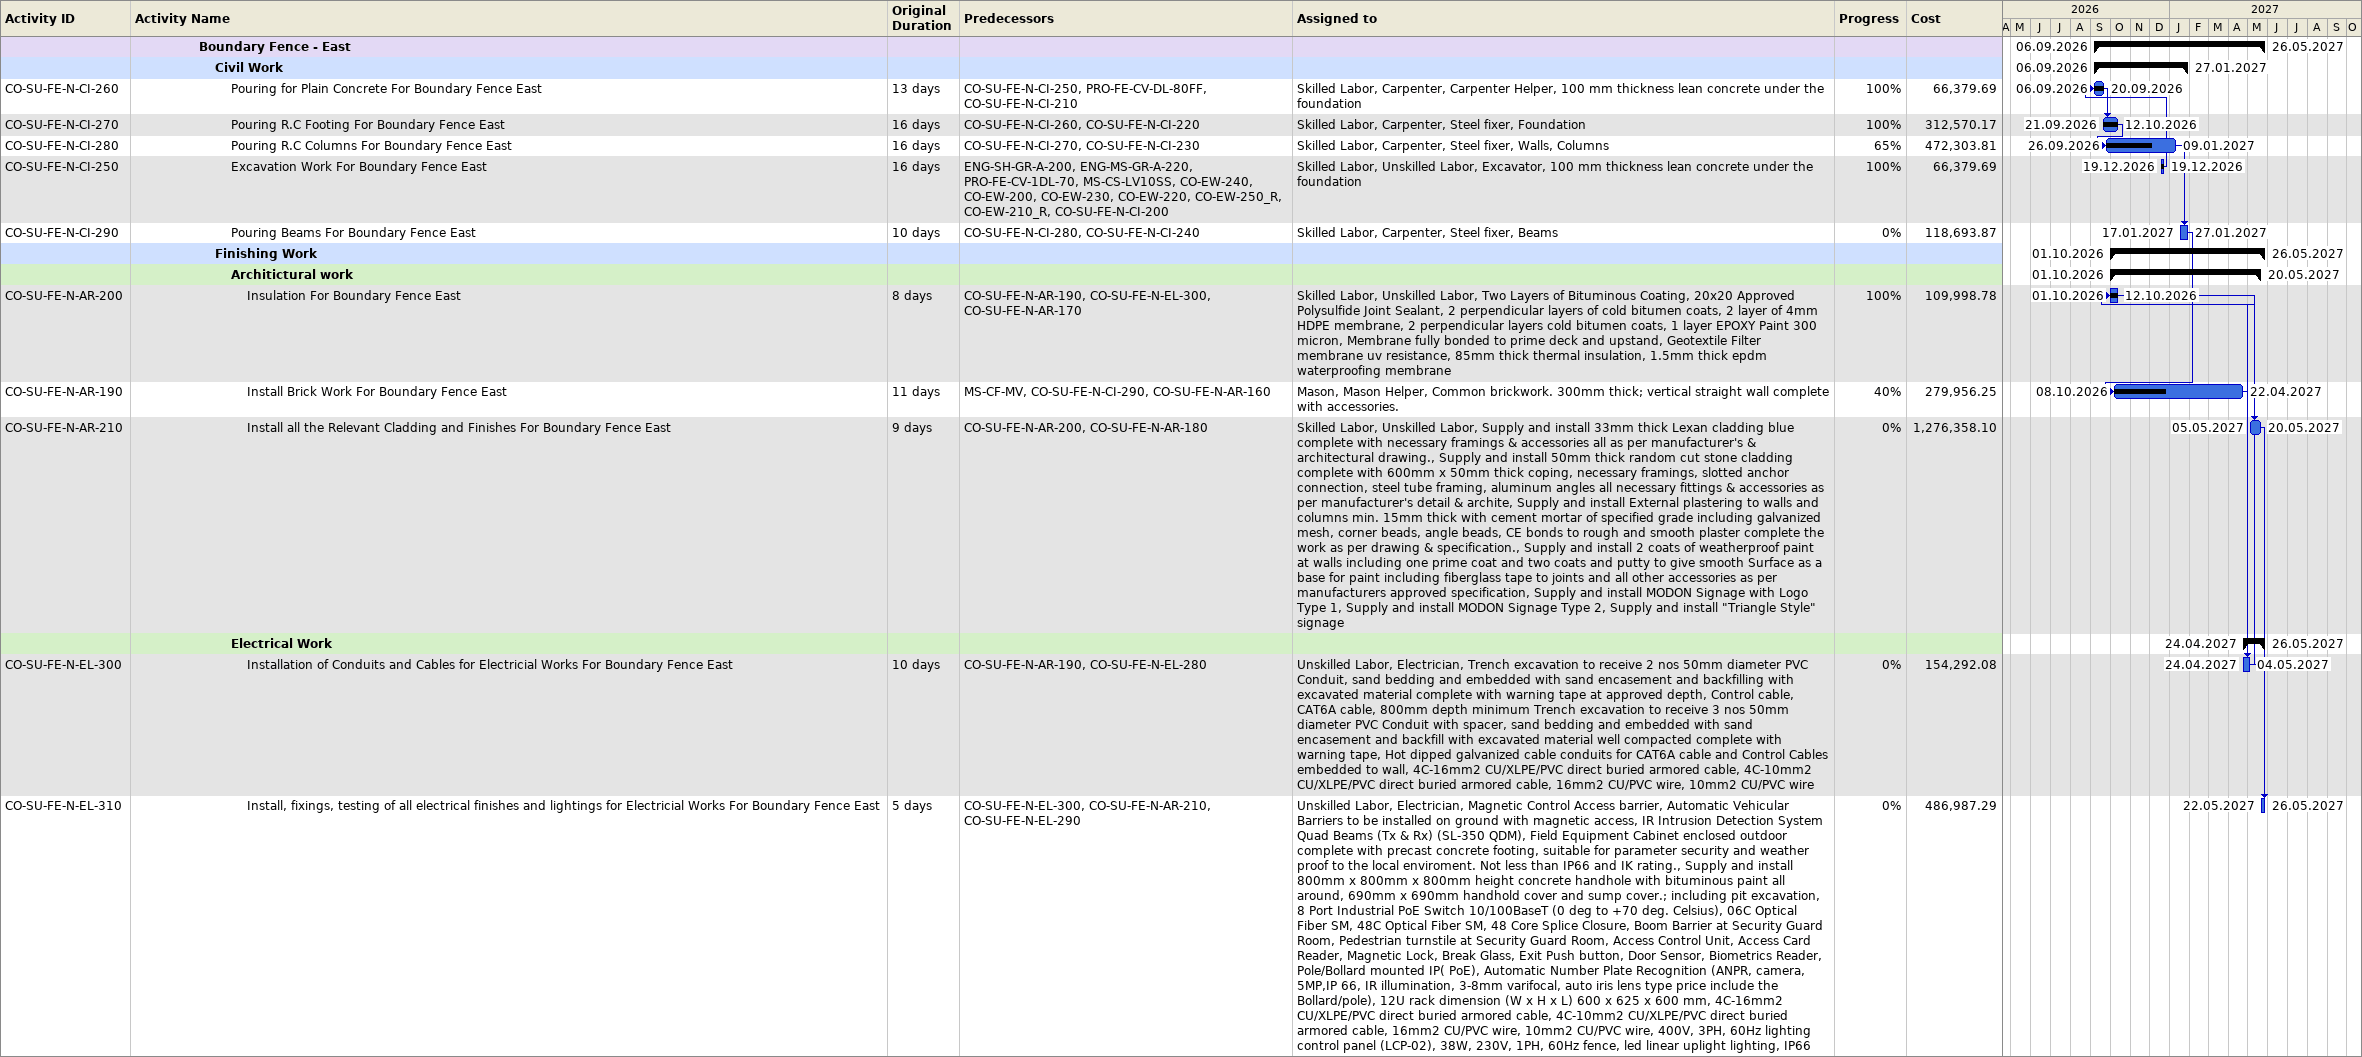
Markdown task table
| ID | Level | Task | Original duration | Start | Finish | Predecessors | Resources | % complete | Cost |
|---|---|---|---|---|---|---|---|---|---|
|  | 5 | **Boundary Fence - East** |  | 2026-09-06 | 2027-05-26 |  |  |  |  |
|  | 6 | **Civil Work** |  | 2026-09-06 | 2027-01-27 |  |  |  |  |
| CO-SU-FE-N-CI-260 | 7 | Pouring for Plain Concrete For Boundary Fence East | 13d | 2026-09-06 | 2026-09-20 | CO-SU-FE-N-CI-250, PRO-FE-CV-DL-80FF, CO-SU-FE-N-CI-210 | Skilled Labor, Carpenter, Carpenter Helper, 100 mm thickness lean concrete under the foundation | 100 | 66379.69 |
| CO-SU-FE-N-CI-270 | 7 | Pouring R.C Footing For Boundary Fence East | 16d | 2026-09-21 | 2026-10-12 | CO-SU-FE-N-CI-260, CO-SU-FE-N-CI-220 | Skilled Labor, Carpenter, Steel fixer, Foundation | 100 | 312570.17 |
| CO-SU-FE-N-CI-280 | 7 | Pouring R.C Columns For Boundary Fence East | 16d | 2026-09-26 | 2027-01-09 | CO-SU-FE-N-CI-270, CO-SU-FE-N-CI-230 | Skilled Labor, Carpenter, Steel fixer, Walls, Columns | 65 | 472303.81 |
| CO-SU-FE-N-CI-250 | 7 | Excavation Work For Boundary Fence East | 16d | 2026-12-19 | 2026-12-19 | ENG-SH-GR-A-200, ENG-MS-GR-A-220, PRO-FE-CV-1DL-70, MS-CS-LV10SS, CO-EW-240, CO-EW-200, CO-EW-230, CO-EW-220, CO-EW-250_R, CO-EW-210_R, CO-SU-FE-N-CI-200 | Skilled Labor, Unskilled Labor, Excavator, 100 mm thickness lean concrete under the foundation | 100 | 66379.69 |
| CO-SU-FE-N-CI-290 | 7 | Pouring Beams For Boundary Fence East | 10d | 2027-01-17 | 2027-01-27 | CO-SU-FE-N-CI-280, CO-SU-FE-N-CI-240 | Skilled Labor, Carpenter, Steel fixer, Beams | 0 | 118693.87 |
|  | 6 | **Finishing Work** |  | 2026-10-01 | 2027-05-26 |  |  |  |  |
|  | 7 | **Architictural work** |  | 2026-10-01 | 2027-05-20 |  |  |  |  |
| CO-SU-FE-N-AR-200 | 8 | Insulation For Boundary Fence East | 8d | 2026-10-01 | 2026-10-12 | CO-SU-FE-N-AR-190, CO-SU-FE-N-EL-300, CO-SU-FE-N-AR-170 | Skilled Labor, Unskilled Labor, Two Layers of Bituminous Coating, 20x20 Approved Polysulfide Joint Sealant, 2 perpendicular layers of cold bitumen coats, 2 layer of 4mm HDPE membrane, 2 perpendicular layers cold bitumen coats, 1 layer EPOXY Paint 300 micron, Membrane fully bonded to prime deck and upstand, Geotextile Filter membrane uv resistance, 85mm thick thermal insulation, 1.5mm thick epdm waterproofing membrane | 100 | 109998.78 |
| CO-SU-FE-N-AR-190 | 8 | Install Brick Work For Boundary Fence East | 11d | 2026-10-08 | 2027-04-22 | MS-CF-MV, CO-SU-FE-N-CI-290, CO-SU-FE-N-AR-160 | Mason, Mason Helper, Common brickwork. 300mm thick; vertical straight wall complete with accessories. | 40 | 279956.25 |
| CO-SU-FE-N-AR-210 | 8 | Install all the Relevant Cladding and Finishes For Boundary Fence East | 9d | 2027-05-05 | 2027-05-20 | CO-SU-FE-N-AR-200, CO-SU-FE-N-AR-180 | Skilled Labor, Unskilled Labor, Supply and install 33mm thick Lexan cladding blue complete with necessary framings & accessories all as per manufacturer's & architectural drawing., Supply and install 50mm thick random cut stone cladding complete with 600mm x 50mm thick coping, necessary framings, slotted anchor connection, steel tube framing, aluminum angles all necessary fittings & accessories as per manufacturer's detail & archite, Supply and install External plastering to walls and columns min. 15mm thick with cement mortar of specified grade including galvanized mesh, corner beads, angle beads, CE bonds to rough and smooth plaster complete the work as per drawing & specification., Supply and install 2 coats of weatherproof paint at walls including one prime coat and two coats and putty to give smooth Surface as a base for paint including fiberglass tape to joints and all other accessories as per manufacturers approved specification, Supply and install MODON Signage with Logo Type 1, Supply and install MODON Signage Type 2, Supply and install "Triangle Style" signage | 0 | 1276358.10 |
|  | 7 | **Electrical Work** |  | 2027-04-24 | 2027-05-26 |  |  |  |  |
| CO-SU-FE-N-EL-300 | 8 | Installation of Conduits and Cables for Electricial Works For Boundary Fence East | 10d | 2027-04-24 | 2027-05-04 | CO-SU-FE-N-AR-190, CO-SU-FE-N-EL-280 | Unskilled Labor, Electrician, Trench excavation to receive 2 nos 50mm diameter PVC Conduit, sand bedding and embedded with sand encasement and backfilling with excavated material complete with warning tape at approved depth, Control cable, CAT6A cable, 800mm depth minimum Trench excavation to receive 3 nos 50mm diameter PVC Conduit with spacer, sand bedding and embedded with sand encasement and backfill with excavated material well compacted complete with warning tape, Hot dipped galvanized cable conduits for CAT6A cable and Control Cables embedded to wall, 4C-16mm2 CU/XLPE/PVC direct buried armored cable, 4C-10mm2 CU/XLPE/PVC direct buried armored cable, 16mm2 CU/PVC wire, 10mm2 CU/PVC wire | 0 | 154292.08 |
| CO-SU-FE-N-EL-310 | 8 | Install, fixings, testing of all electrical finishes and lightings for Electricial Works For Boundary Fence East | 5d | 2027-05-22 | 2027-05-26 | CO-SU-FE-N-EL-300, CO-SU-FE-N-AR-210, CO-SU-FE-N-EL-290 | Unskilled Labor, Electrician, Magnetic Control Access barrier, Automatic Vehicular Barriers to be installed on ground with magnetic access, IR Intrusion Detection System Quad Beams (Tx & Rx) (SL-350 QDM), Field Equipment Cabinet enclosed outdoor complete with precast concrete footing, suitable for parameter security and weather proof to the local enviroment. Not less than IP66 and IK rating., Supply and install 800mm x 800mm x 800mm height concrete handhole with bituminous paint all around, 690mm x 690mm handhold cover and sump cover.; including pit excavation, 8 Port Industrial PoE Switch 10/100BaseT (0 deg to +70 deg. Celsius), 06C Optical Fiber SM, 48C Optical Fiber SM, 48 Core Splice Closure, Boom Barrier at Security Guard Room, Pedestrian turnstile at Security Guard Room, Access Control Unit, Access Card Reader, Magnetic Lock, Break Glass, Exit Push button, Door Sensor, Biometrics Reader, Pole/Bollard mounted IP( PoE), Automatic Number Plate Recognition (ANPR, camera, 5MP,IP 66, IR illumination, 3-8mm varifocal, auto iris lens type price include the Bollard/pole), 12U rack dimension (W x H x L) 600 x 625 x 600 mm, 4C-16mm2 CU/XLPE/PVC direct buried armored cable, 4C-10mm2 CU/XLPE/PVC direct buried armored cable, 16mm2 CU/PVC wire, 10mm2 CU/PVC wire, 400V, 3PH, 60Hz lighting control panel (LCP-02), 38W, 230V, 1PH, 60Hz fence, led linear uplight lighting, IP66 | 0 | 486987.29 |
